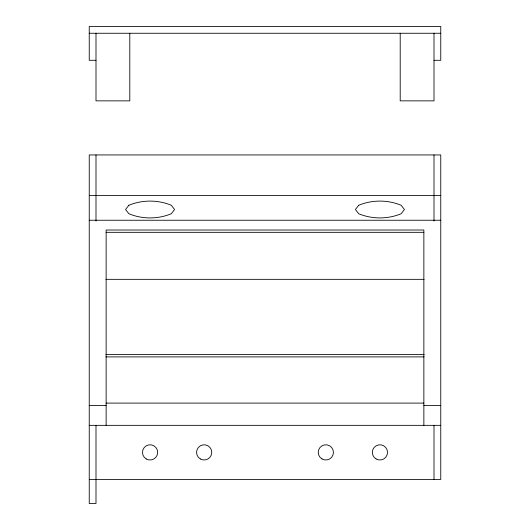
<?xml version="1.0" encoding="UTF-8"?>
<svg xmlns="http://www.w3.org/2000/svg" width="530" height="530" viewBox="0 0 530 530"><rect width="100%" height="100%" fill="white"/><g stroke="black" fill="none" stroke-linecap="round" stroke-linejoin="round"><path stroke-width="0.79" d="M89.239 33.258L440.761 33.258M95.996 60.301L89.239 60.301L89.239 26.5L440.761 26.5L440.761 60.301L434.004 60.301M89.239 195.504L440.761 195.504M89.239 220.242L440.761 220.242M106.139 232.326L423.861 232.326M105.914 279.337L424.086 279.337M105.914 354.543L424.086 354.543M105.914 356.895L424.086 356.895M106.139 403.098L423.861 403.098M89.239 405.51L106.139 405.51M423.861 405.51L440.761 405.51M89.239 425.345L440.761 425.345M89.239 479.425L440.761 479.425L440.761 154.939L89.239 154.939L89.239 503.5L95.996 503.5L95.996 479.736M434.004 33.258L434.004 100.859L400.203 100.859L400.203 33.258M434.004 154.939L434.004 221.036M434.004 425.345L434.004 479.425M423.861 425.345L423.861 230.02L106.139 230.02L106.139 425.345M129.797 33.258L129.797 100.859L95.996 100.859L95.996 33.258M95.996 154.939L95.996 221.036M95.996 425.345L95.996 479.425M128.856 205.276L125.57 209.502L128.856 213.736C142.226 219.307 157.933 219.307 171.303 213.736L174.582 209.502L171.303 205.276C157.933 199.704 142.226 199.704 128.856 205.276M358.697 205.276L355.418 209.502L358.697 213.736C372.067 219.307 387.775 219.307 401.144 213.736L404.43 209.502L401.144 205.276C387.775 199.704 372.067 199.704 358.697 205.276M146.273 458.973A7.606 7.606 0 0 0 157.682 452.382A7.606 7.606 0 0 0 146.273 445.796A7.606 7.606 0 0 0 146.273 458.973M200.36 458.973A7.606 7.606 0 0 0 211.761 452.382A7.606 7.606 0 0 0 200.36 445.796A7.606 7.606 0 0 0 200.36 458.973M322.041 458.973A7.606 7.606 0 0 0 333.443 452.382A7.606 7.606 0 0 0 322.041 445.796A7.606 7.606 0 0 0 322.041 458.973M376.121 458.973A7.606 7.606 0 0 0 387.529 452.382A7.606 7.606 0 0 0 376.121 445.796A7.606 7.606 0 0 0 376.121 458.973"/></g></svg>
